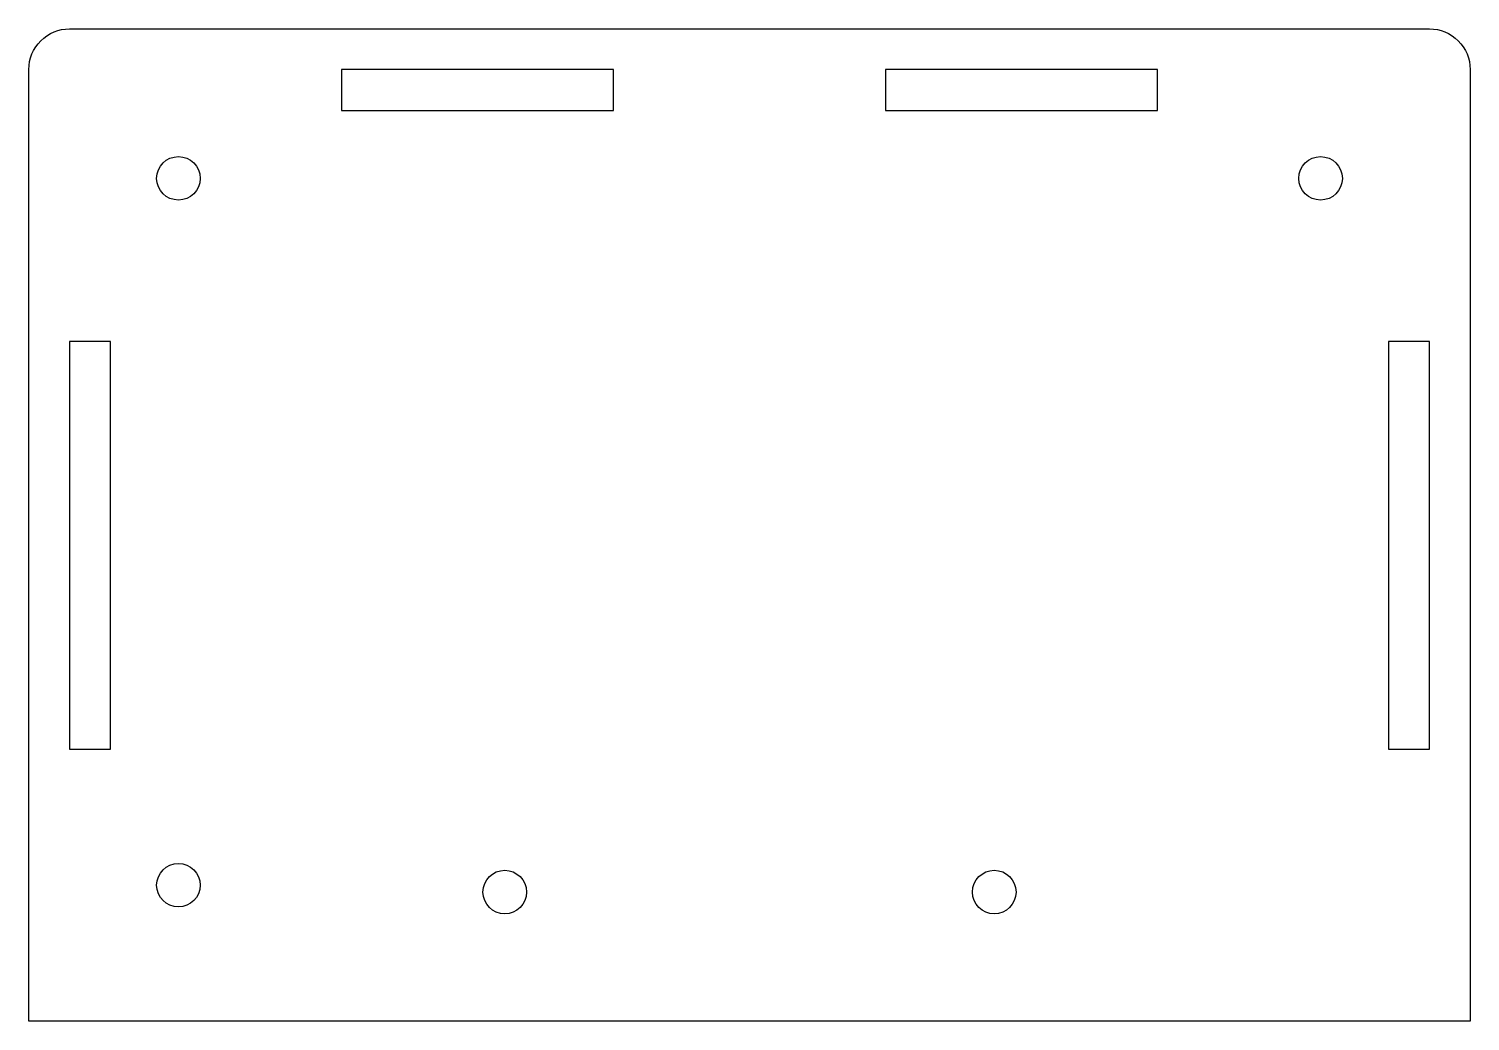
# Model space of a CAD drawing. Header units: millimetres. Extents: x -53 to 53, y -3 to 70.
import ezdxf

# ---------------------------------------------------------------- set-up
doc = ezdxf.new("R2010")
doc.units = ezdxf.units.MM
doc.layers.get('0').update_dxf_attribs({"linetype": 'CONTINUOUS'})

msp = doc.modelspace()

# ---------------------------------------------------------------- linework, layer by layer
msp.add_lwpolyline([(-53, 67, -0.414214), (-50, 70), (50, 70, -0.414214), (53, 67), (53, -3), (-53, -3)], format="xyb", close=True)
for points in [[(-10, 64), (-10, 67), (-30, 67), (-30, 64)], [(10, 67), (10, 64), (30, 64), (30, 67)], [(-47, 47), (-50, 47), (-50, 17), (-47, 17)], [(50, 47), (47, 47), (47, 17), (50, 17)]]:
    msp.add_lwpolyline(points, close=True)
for centre in [(-42, 59), (42, 59), (-42, 7), (-18, 6.5), (18, 6.5)]:
    msp.add_circle(centre, 1.6)

doc.saveas('drawing.dxf')
